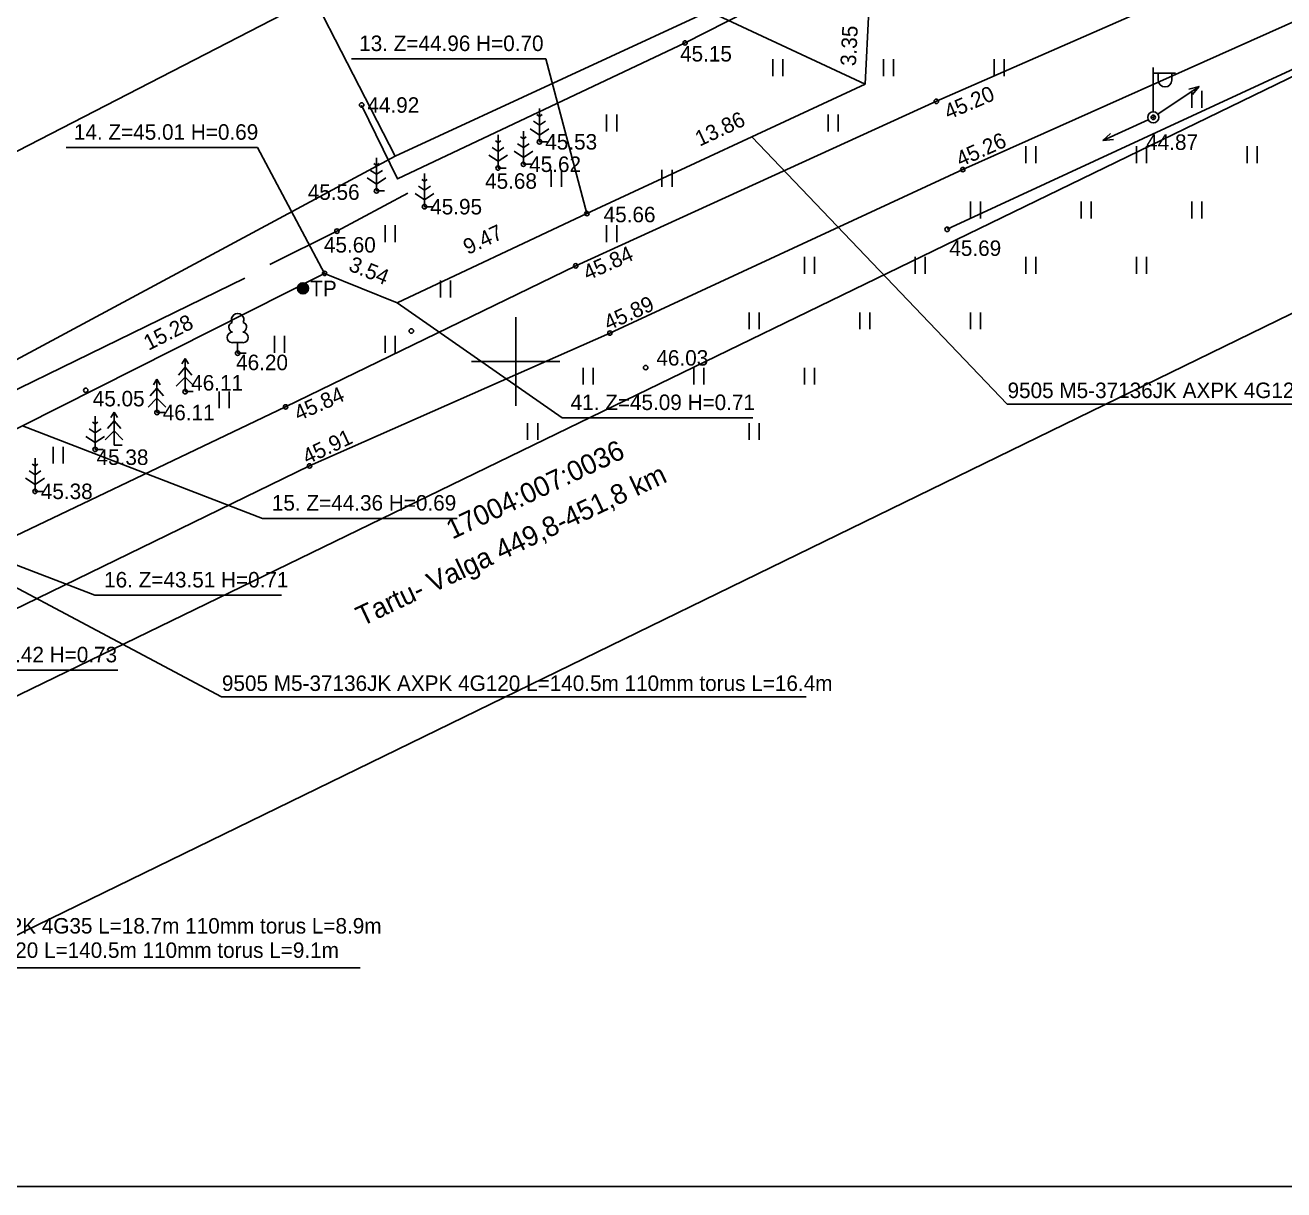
# Model space of a CAD drawing. Extents: x 642747 to 644424, y 6457048 to 6458238.
# Drawn here: x 643627.8 to 643684.7, y 6457712.6 to 6457765.2 of the extents above; entities that cross this region are included whole.
import ezdxf

# ---------------------------------------------------------------- set-up
doc = ezdxf.new("R2010")
doc.units = 0
for name, color, linetype in [('ABIJOONIS', 7, 'Continuous'), ('AED', 7, 'Continuous'), ('HALJASTUS', 7, 'Continuous'), ('JOONSIDE', 7, 'Continuous'), ('KOORDPUNKT', 7, 'Continuous'), ('KORGUS', 7, 'Continuous'), ('MOOTMPUNKT', 7, 'Continuous'), ('MOOTPIIR', 7, 'Continuous'), ('MPKAABEL', 7, 'Continuous'), ('MPOHULIIN', 7, 'Continuous'), ('PIIR', 7, 'Continuous'), ('POST', 7, 'Continuous'), ('PUU', 7, 'Continuous'), ('TEE', 7, 'Continuous'), ('VORK', 7, 'Continuous'), ('VORMISTUS', 7, 'Continuous')]:
    doc.layers.add(name, color=color, linetype=linetype)

msp = doc.modelspace()

# ---------------------------------------------------------------- linework, layer by layer
at = {"layer": 'ABIJOONIS'}
for points in [[(643660.665, 6457760.149), (643672.204, 6457748.083), (643698.665, 6457748.083)], [(643620.509, 6457743.465), (643636.718, 6457734.856), (643663.121, 6457734.856)], [(643607.939, 6457737.247), (643614.84, 6457722.624), (643642.982, 6457722.624)]]:
    msp.add_lwpolyline(points, dxfattribs=at)
at = {"layer": 'AED'}
for points in [[(643643.042, 6457761.587), (643644.659, 6457758.249), (643657.651, 6457764.39), (643661.383, 6457766.294), (643683.905, 6457776.916), (643680.698, 6457784.02), (643666.986, 6457812.437)], [(643638.893, 6457754.389), (643641.924, 6457755.89), (643645.123, 6457757.612)], [(643637.763, 6457753.773), (643619.308, 6457744.77)]]:
    msp.add_lwpolyline(points, dxfattribs=at)
at = {"layer": 'HALJASTUS'}
for p, q in [((643661.608, 6457763.657), (643661.608, 6457762.896)), ((643662.063, 6457763.657), (643662.063, 6457762.896)), ((643666.608, 6457763.657), (643666.608, 6457762.896)), ((643667.063, 6457763.657), (643667.063, 6457762.896)), ((643671.608, 6457763.657), (643671.608, 6457762.896)), ((643672.063, 6457763.657), (643672.063, 6457762.896)), ((643680.541, 6457762.224), (643680.541, 6457761.463)), ((643680.996, 6457762.224), (643680.996, 6457761.463)), ((643654.108, 6457761.157), (643654.108, 6457760.396)), ((643654.563, 6457761.157), (643654.563, 6457760.396)), ((643664.108, 6457761.157), (643664.108, 6457760.396)), ((643664.563, 6457761.157), (643664.563, 6457760.396)), ((643673.041, 6457759.724), (643673.041, 6457758.963)), ((643673.496, 6457759.724), (643673.496, 6457758.963)), ((643678.041, 6457759.724), (643678.041, 6457758.963)), ((643678.496, 6457759.724), (643678.496, 6457758.963)), ((643683.041, 6457759.724), (643683.041, 6457758.963)), ((643683.496, 6457759.724), (643683.496, 6457758.963)), ((643651.608, 6457758.657), (643651.608, 6457757.896)), ((643652.063, 6457758.657), (643652.063, 6457757.896)), ((643656.608, 6457758.657), (643656.608, 6457757.896)), ((643657.063, 6457758.657), (643657.063, 6457757.896)), ((643670.541, 6457757.224), (643670.541, 6457756.463)), ((643670.996, 6457757.224), (643670.996, 6457756.463)), ((643675.541, 6457757.224), (643675.541, 6457756.463)), ((643675.996, 6457757.224), (643675.996, 6457756.463)), ((643680.541, 6457757.224), (643680.541, 6457756.463)), ((643680.996, 6457757.224), (643680.996, 6457756.463)), ((643644.108, 6457756.157), (643644.108, 6457755.396)), ((643644.563, 6457756.157), (643644.563, 6457755.396)), ((643654.108, 6457756.157), (643654.108, 6457755.396)), ((643654.563, 6457756.157), (643654.563, 6457755.396)), ((643663.041, 6457754.724), (643663.041, 6457753.963)), ((643663.496, 6457754.724), (643663.496, 6457753.963)), ((643668.041, 6457754.724), (643668.041, 6457753.963)), ((643668.496, 6457754.724), (643668.496, 6457753.963)), ((643673.041, 6457754.724), (643673.041, 6457753.963)), ((643673.496, 6457754.724), (643673.496, 6457753.963)), ((643678.041, 6457754.724), (643678.041, 6457753.963)), ((643678.496, 6457754.724), (643678.496, 6457753.963)), ((643646.608, 6457753.657), (643646.608, 6457752.896)), ((643647.063, 6457753.657), (643647.063, 6457752.896)), ((643660.541, 6457752.224), (643660.541, 6457751.463)), ((643660.996, 6457752.224), (643660.996, 6457751.463)), ((643665.541, 6457752.224), (643665.541, 6457751.463)), ((643665.996, 6457752.224), (643665.996, 6457751.463)), ((643670.541, 6457752.224), (643670.541, 6457751.463)), ((643670.996, 6457752.224), (643670.996, 6457751.463)), ((643639.108, 6457751.157), (643639.108, 6457750.396)), ((643639.563, 6457751.157), (643639.563, 6457750.396)), ((643644.108, 6457751.157), (643644.108, 6457750.396)), ((643644.563, 6457751.157), (643644.563, 6457750.396)), ((643653.041, 6457749.724), (643653.041, 6457748.963)), ((643653.496, 6457749.724), (643653.496, 6457748.963)), ((643658.041, 6457749.724), (643658.041, 6457748.963)), ((643658.496, 6457749.724), (643658.496, 6457748.963)), ((643663.041, 6457749.724), (643663.041, 6457748.963)), ((643663.496, 6457749.724), (643663.496, 6457748.963)), ((643636.608, 6457748.657), (643636.608, 6457747.896)), ((643637.063, 6457748.657), (643637.063, 6457747.896)), ((643650.541, 6457747.224), (643650.541, 6457746.463)), ((643650.996, 6457747.224), (643650.996, 6457746.463)), ((643660.541, 6457747.224), (643660.541, 6457746.463)), ((643660.996, 6457747.224), (643660.996, 6457746.463)), ((643629.108, 6457746.157), (643629.108, 6457745.396)), ((643629.563, 6457746.157), (643629.563, 6457745.396))]:
    msp.add_line(p, q, dxfattribs=at)
at = {"layer": 'KOORDPUNKT'}
for p, q in [((643665.784, 6457762.532), (643657.01, 6457766.64)), ((643642.581, 6457763.675), (643651.365, 6457763.675)), ((643653.216, 6457756.683), (643651.365, 6457763.675)), ((643629.695, 6457759.669), (643638.339, 6457759.669)), ((643641.368, 6457753.983), (643638.339, 6457759.669)), ((643644.647, 6457752.655), (643652.097, 6457747.463)), ((643660.706, 6457747.463), (643652.097, 6457747.463)), ((643627.73, 6457747.096), (643638.568, 6457742.922)), ((643620.509, 6457743.465), (643630.989, 6457739.451)), ((643647.352, 6457742.922), (643638.568, 6457742.922)), ((643639.423, 6457739.451), (643630.989, 6457739.451)), ((643632.034, 6457736.07), (643623.25, 6457736.07))]:
    msp.add_line(p, q, dxfattribs=at)
for points in [[(643665.784, 6457762.532), (643665.784, 6457762.532), (643665.784, 6457762.532)], [(643653.216, 6457756.683), (643653.216, 6457756.683), (643653.216, 6457756.683)], [(643641.368, 6457753.983), (643641.368, 6457753.983), (643641.368, 6457753.983)], [(643644.647, 6457752.655), (643644.647, 6457752.655), (643644.647, 6457752.655)]]:
    msp.add_lwpolyline(points, dxfattribs=at)
at = {"layer": 'KORGUS'}
for centre in [(643657.651, 6457764.39), (643643.042, 6457761.587), (643669.001, 6457761.754), (643678.798, 6457761.03), (643651.077, 6457759.925), (643649.205, 6457758.741), (643650.349, 6457758.913), (643670.195, 6457758.67), (643643.713, 6457757.708), (643645.879, 6457756.996), (643653.216, 6457756.683), (643641.924, 6457755.89), (643669.49, 6457755.975), (643641.368, 6457753.983), (643652.713, 6457754.324), (643654.255, 6457751.288), (643637.442, 6457750.381), (643655.873, 6457749.729), (643630.58, 6457748.705), (643635.071, 6457748.643), (643633.797, 6457747.7), (643639.606, 6457747.955), (643631.004, 6457746.035), (643640.687, 6457745.288), (643628.291, 6457744.141)]:
    msp.add_circle(centre, 0.1, dxfattribs=at)
at = {"layer": 'MOOTMPUNKT'}
for centre in [(643653.216, 6457756.683), (643640.393, 6457753.308), (643645.286, 6457751.383), (643630.58, 6457748.705)]:
    msp.add_circle(centre, 0.1, dxfattribs=at)
at = {"layer": 'MOOTPIIR'}
msp.add_lwpolyline([(643569.511, 6457761.345), (643609.999, 6457780.272), (643623.002, 6457757.205), (643653.442, 6457772.879), (643626.253, 6457810.732), (643660.83, 6457826.11), (643636.745, 6457869.286), (643611.92, 6457861.005), (643591.75, 6457893.609), (643688.463, 6457893.609), (643745.87, 6457781.825), (643604.87, 6457713.093), (643587.095, 6457718.169)], close=True, dxfattribs=at)
at = {"layer": 'MPKAABEL'}
for points in [[(643720.402, 6457788.523), (643717.509, 6457789.105), (643714.881, 6457788.554), (643712.329, 6457787.777), (643707.549, 6457786.321), (643703.747, 6457784.562), (643691.781, 6457779.012), (643678.498, 6457772.852), (643666.143, 6457767.362), (643665.89, 6457767.103), (643665.952, 6457765.877), (643665.784, 6457762.532), (643653.216, 6457756.683), (643644.647, 6457752.655), (643641.368, 6457753.983), (643627.73, 6457747.096), (643620.509, 6457743.465), (643616.188, 6457741.449), (643613.026, 6457739.843), (643610.909, 6457738.789), (643604.969, 6457735.706), (643597.345, 6457731.983), (643597.39, 6457731.403)], [(643665.784, 6457762.532), (643653.216, 6457756.683)]]:
    msp.add_lwpolyline(points, dxfattribs=at)
at = {"layer": 'MPOHULIIN'}
for p, q in [((643679.005, 6457761.17), (643680.868, 6457762.431)), ((643680.868, 6457762.431), (643680.41, 6457762.303)), ((643680.868, 6457762.431), (643680.577, 6457762.055)), ((643678.571, 6457760.925), (643676.527, 6457759.984)), ((643678.798, 6457761.03), (643678.798, 6457761.03)), ((643678.798, 6457761.03), (643678.798, 6457761.03)), ((643676.527, 6457759.984), (643676.875, 6457760.308)), ((643676.527, 6457759.984), (643677, 6457760.036))]:
    msp.add_line(p, q, dxfattribs=at)
at = {"layer": 'PIIR'}
msp.add_lwpolyline([(643947.12, 6457884.94), (643861.19, 6457845.01), (643781.71, 6457807.93), (643688.47, 6457764.51), (643652.37, 6457747), (643563.86, 6457704.02), (643410.76, 6457597.72)], dxfattribs=at)
for points in [[(643644.56, 6457759.27), (643683.32, 6457777.21), (643670.88, 6457802.29), (643657.54, 6457829.16), (643618.78, 6457811.22), (643621.8, 6457804.94), (643632.66, 6457782.42)], [(643618.78, 6457811.22), (643579.43, 6457794.74), (643611.5, 6457741.53), (643644.56, 6457759.27), (643632.66, 6457782.42), (643621.8, 6457804.94)]]:
    msp.add_lwpolyline(points, close=True, dxfattribs=at)
at = {"layer": 'POST'}
for p, q in [((643678.798, 6457761.28), (643678.798, 6457763.28)), ((643678.798, 6457763.03), (643679.798, 6457763.03)), ((643679.025, 6457762.709), (643679.025, 6457763.03)), ((643679.637, 6457762.709), (643679.637, 6457763.03)), ((643678.798, 6457761.03), (643678.798, 6457761.03))]:
    msp.add_line(p, q, dxfattribs=at)
for centre, radius in [((643678.798, 6457761.03), 0.25), ((643678.798, 6457761.03), 0.0234), ((643640.393, 6457753.308), 0.25), ((643640.393, 6457753.308), 0.225), ((643640.393, 6457753.308), 0.2), ((643640.393, 6457753.308), 0.175), ((643640.393, 6457753.308), 0.15), ((643640.393, 6457753.308), 0.125), ((643640.393, 6457753.308), 0.1), ((643640.393, 6457753.308), 0.075), ((643640.393, 6457753.308), 0.05), ((643640.393, 6457753.308), 0.025)]:
    msp.add_circle(centre, radius, dxfattribs=at)
msp.add_arc((643679.331, 6457762.709), 0.306, 180, 0, dxfattribs=at)
at = {"layer": 'PUU'}
for p, q in [((643669.49, 6457755.975), (643712.696, 6457775.976)), ((643651.077, 6457761.425), (643651.077, 6457759.925)), ((643651.077, 6457760.675), (643650.81, 6457760.852)), ((643651.077, 6457761.075), (643650.952, 6457761.158)), ((643651.201, 6457761.158), (643651.077, 6457761.075)), ((643651.343, 6457760.852), (643651.077, 6457760.675)), ((643650.349, 6457760.413), (643650.349, 6457758.913)), ((643650.652, 6457760.514), (643651.077, 6457760.231)), ((643651.077, 6457760.231), (643651.501, 6457760.514)), ((643649.205, 6457759.891), (643649.081, 6457759.974)), ((643649.205, 6457760.241), (643649.205, 6457758.741)), ((643649.329, 6457759.974), (643649.205, 6457759.891)), ((643650.349, 6457759.663), (643650.083, 6457759.841)), ((643650.349, 6457760.063), (643650.225, 6457760.146)), ((643650.474, 6457760.146), (643650.349, 6457760.063)), ((643650.616, 6457759.841), (643650.349, 6457759.663)), ((643651.437, 6457759.925), (643651.077, 6457759.925)), ((643643.713, 6457759.208), (643643.713, 6457757.708)), ((643648.781, 6457759.33), (643649.205, 6457759.047)), ((643649.205, 6457759.491), (643648.938, 6457759.668)), ((643649.472, 6457759.668), (643649.205, 6457759.491)), ((643649.205, 6457759.047), (643649.629, 6457759.33)), ((643649.925, 6457759.502), (643650.349, 6457759.219)), ((643650.349, 6457759.219), (643650.774, 6457759.502)), ((643643.713, 6457758.458), (643643.447, 6457758.636)), ((643643.713, 6457758.858), (643643.589, 6457758.941)), ((643643.838, 6457758.941), (643643.713, 6457758.858)), ((643643.98, 6457758.636), (643643.713, 6457758.458)), ((643649.565, 6457758.741), (643649.205, 6457758.741)), ((643650.709, 6457758.913), (643650.349, 6457758.913)), ((643643.289, 6457758.298), (643643.713, 6457758.015)), ((643643.713, 6457758.015), (643644.137, 6457758.298)), ((643645.879, 6457758.146), (643645.755, 6457758.229)), ((643645.879, 6457758.496), (643645.879, 6457756.996)), ((643646.003, 6457758.229), (643645.879, 6457758.146)), ((643644.073, 6457757.708), (643643.713, 6457757.708)), ((643645.455, 6457757.585), (643645.879, 6457757.303)), ((643645.879, 6457757.746), (643645.612, 6457757.924)), ((643646.146, 6457757.924), (643645.879, 6457757.746)), ((643645.879, 6457757.303), (643646.303, 6457757.585)), ((643646.239, 6457756.996), (643645.879, 6457756.996)), ((643637.682, 6457750.856), (643637.202, 6457750.856)), ((643637.442, 6457750.381), (643637.442, 6457750.856)), ((643635.071, 6457750.143), (643634.921, 6457749.893)), ((643635.221, 6457749.893), (643635.071, 6457750.143)), ((643635.071, 6457750.143), (643635.071, 6457748.643)), ((643637.822, 6457750.381), (643637.442, 6457750.381)), ((643635.071, 6457749.743), (643634.771, 6457749.393)), ((643635.371, 6457749.393), (643635.071, 6457749.743)), ((643633.797, 6457749.2), (643633.647, 6457748.95)), ((643633.947, 6457748.95), (643633.797, 6457749.2)), ((643633.797, 6457749.2), (643633.797, 6457747.7)), ((643635.071, 6457749.293), (643634.671, 6457748.893)), ((643635.471, 6457748.893), (643635.071, 6457749.293)), ((643633.797, 6457748.35), (643633.397, 6457747.95)), ((643633.797, 6457748.8), (643633.497, 6457748.45)), ((643634.097, 6457748.45), (643633.797, 6457748.8)), ((643634.197, 6457747.95), (643633.797, 6457748.35)), ((643635.431, 6457748.643), (643635.071, 6457748.643)), ((643631.004, 6457747.185), (643630.88, 6457747.268)), ((643631.004, 6457747.535), (643631.004, 6457746.035)), ((643631.128, 6457747.268), (643631.004, 6457747.185)), ((643631.859, 6457747.322), (643631.559, 6457746.972)), ((643631.859, 6457747.722), (643631.709, 6457747.472)), ((643632.009, 6457747.472), (643631.859, 6457747.722)), ((643631.859, 6457747.722), (643631.859, 6457746.222)), ((643632.159, 6457746.972), (643631.859, 6457747.322)), ((643634.157, 6457747.7), (643633.797, 6457747.7)), ((643630.58, 6457746.625), (643631.004, 6457746.342)), ((643631.004, 6457746.785), (643630.737, 6457746.963)), ((643631.271, 6457746.963), (643631.004, 6457746.785)), ((643631.004, 6457746.342), (643631.428, 6457746.625)), ((643631.859, 6457746.872), (643631.459, 6457746.472)), ((643632.259, 6457746.472), (643631.859, 6457746.872)), ((643632.219, 6457746.222), (643631.859, 6457746.222)), ((643628.291, 6457745.641), (643628.291, 6457744.141)), ((643631.364, 6457746.035), (643631.004, 6457746.035)), ((643628.291, 6457744.891), (643628.024, 6457745.068)), ((643628.291, 6457745.291), (643628.166, 6457745.374)), ((643628.415, 6457745.374), (643628.291, 6457745.291)), ((643628.557, 6457745.068), (643628.291, 6457744.891)), ((643627.866, 6457744.73), (643628.291, 6457744.447)), ((643628.291, 6457744.447), (643628.715, 6457744.73)), ((643628.651, 6457744.141), (643628.291, 6457744.141))]:
    msp.add_line(p, q, dxfattribs=at)
for centre, radius, start, end in [((643637.272, 6457751.553), 0.233, 109.0217, 253.1415), ((643637.442, 6457751.901), 0.277, 332.5799, 207.4201), ((643637.613, 6457751.553), 0.233, 286.8508, 70.9859), ((643637.205, 6457751.093), 0.238, 90.0016, 269.3953), ((643637.68, 6457751.093), 0.238, 270.6047, 89.9984)]:
    msp.add_arc(centre, radius, start, end, dxfattribs=at)
at = {"layer": 'TEE'}
for points in [[(643591.378, 6457725.39), (643607.135, 6457732.434), (643624.332, 6457740.679), (643639.606, 6457747.955), (643652.713, 6457754.324), (643669.001, 6457761.754), (643685.068, 6457768.799), (643701.351, 6457776.203), (643713.895, 6457783.782)], [(643715.901, 6457779.108), (643702.834, 6457773.414), (643686.176, 6457765.807), (643670.195, 6457758.67), (643654.255, 6457751.288), (643640.687, 6457745.288), (643625.497, 6457737.898), (643608.364, 6457729.964), (643592.838, 6457722.926)]]:
    msp.add_lwpolyline(points, dxfattribs=at)
at = {"layer": 'VORK'}
for p, q in [((643650, 6457752), (643650, 6457748)), ((643648, 6457750), (643652, 6457750))]:
    msp.add_line(p, q, dxfattribs=at)
at = {"layer": 'VORMISTUS'}
msp.add_line((643501.489, 6457712.751), (643774.489, 6457712.751), dxfattribs=at)

# ---------------------------------------------------------------- texts
at = {"layer": 'ABIJOONIS'}
for s, p in [('9505 M5-37136JK AXPK 4G120 L=140.5m 110mm torus L=13.9m', (643672.217, 6457748.353)), ('9505 M5-37136JK AXPK 4G120 L=140.5m 110mm torus L=16.4m', (643636.731, 6457735.127)), ('9506 37136JK-104385LK AXPK 4G35 L=18.7m 110mm torus L=8.9m', (643614.957, 6457724.172)), ('9505 M5-37136JK AXPK 4G120 L=140.5m 110mm torus L=9.1m', (643614.957, 6457723.072))]:
    msp.add_text(s, height=0.7, dxfattribs=at).set_placement(p)
at = {"layer": 'JOONSIDE'}
for s, rotation, p in [('3.35', 87.1248, (643665.365, 6457763.336)), ('13.86', 24.9551, (643658.31, 6457759.704)), ('9.47', 25.1762, (643647.839, 6457754.813)), ('3.54', 337.953, (643642.404, 6457754.131)), ('15.28', 26.7933, (643633.417, 6457750.485))]:
    msp.add_text(s, height=0.7, rotation=rotation, dxfattribs=at).set_placement(p)
at = {"layer": 'KOORDPUNKT'}
for s, p in [('13. Z=44.96 H=0.70', (643642.931, 6457764.025)), ('14. Z=45.01 H=0.69', (643630.045, 6457760.019)), ('41. Z=45.09 H=0.71', (643652.482, 6457747.813)), ('15. Z=44.36 H=0.69', (643638.988, 6457743.272)), ('16. Z=43.51 H=0.71', (643631.409, 6457739.801)), ('17. Z=43.42 H=0.73', (643623.67, 6457736.42))]:
    msp.add_text(s, height=0.7, dxfattribs=at).set_placement(p)
at = {"layer": 'KORGUS'}
for s, p in [(' 45.15', (643657.164, 6457763.552)), (' 44.92', (643643.042, 6457761.237)), (' 45.53', (643651.077, 6457759.575)), ('44.87', (643678.478, 6457759.56)), (' 45.62', (643650.349, 6457758.563)), (' 45.56', (643640.347, 6457757.303)), (' 45.68', (643648.358, 6457757.805)), (' 45.95', (643645.879, 6457756.646)), ('45.66', (643653.973, 6457756.292)), (' 45.60', (643641.078, 6457754.924)), ('45.69', (643669.588, 6457754.773)), (' 46.20', (643637.112, 6457749.613)), ('46.03', (643656.355, 6457749.819)), (' 46.11', (643635.083, 6457748.692)), ('45.05', (643630.896, 6457747.979)), (' 46.11', (643633.797, 6457747.35)), (' 45.38', (643630.809, 6457745.333)), (' 45.38', (643628.291, 6457743.791))]:
    msp.add_text(s, height=0.7, dxfattribs=at).set_placement(p)
for s, rotation, p in [(' 45.20', 23.2372, (643669.306, 6457760.812)), (' 45.26', 24.0396, (643669.854, 6457758.676)), (' 45.84', 24.2991, (643653.008, 6457753.542)), (' 45.89', 24.4498, (643653.952, 6457751.281)), (' 45.84', 24.0035, (643639.951, 6457747.2)), (' 45.91', 25.3597, (643640.347, 6457745.23))]:
    msp.add_text(s, height=0.7, rotation=rotation, dxfattribs=at).set_placement(p)
at = {"layer": 'PIIR'}
for s, p in [('17004:007:0036', (643647.135, 6457741.957)), ('Tartu- Valga 449,8-451,8 km', (643643.059, 6457738.034))]:
    msp.add_text(s, height=0.9, rotation=25.3571, dxfattribs=at).set_placement(p)
at = {"layer": 'POST'}
msp.add_text('TP', height=0.7, dxfattribs=at).set_placement((643640.719, 6457752.955))

doc.saveas('drawing.dxf')
